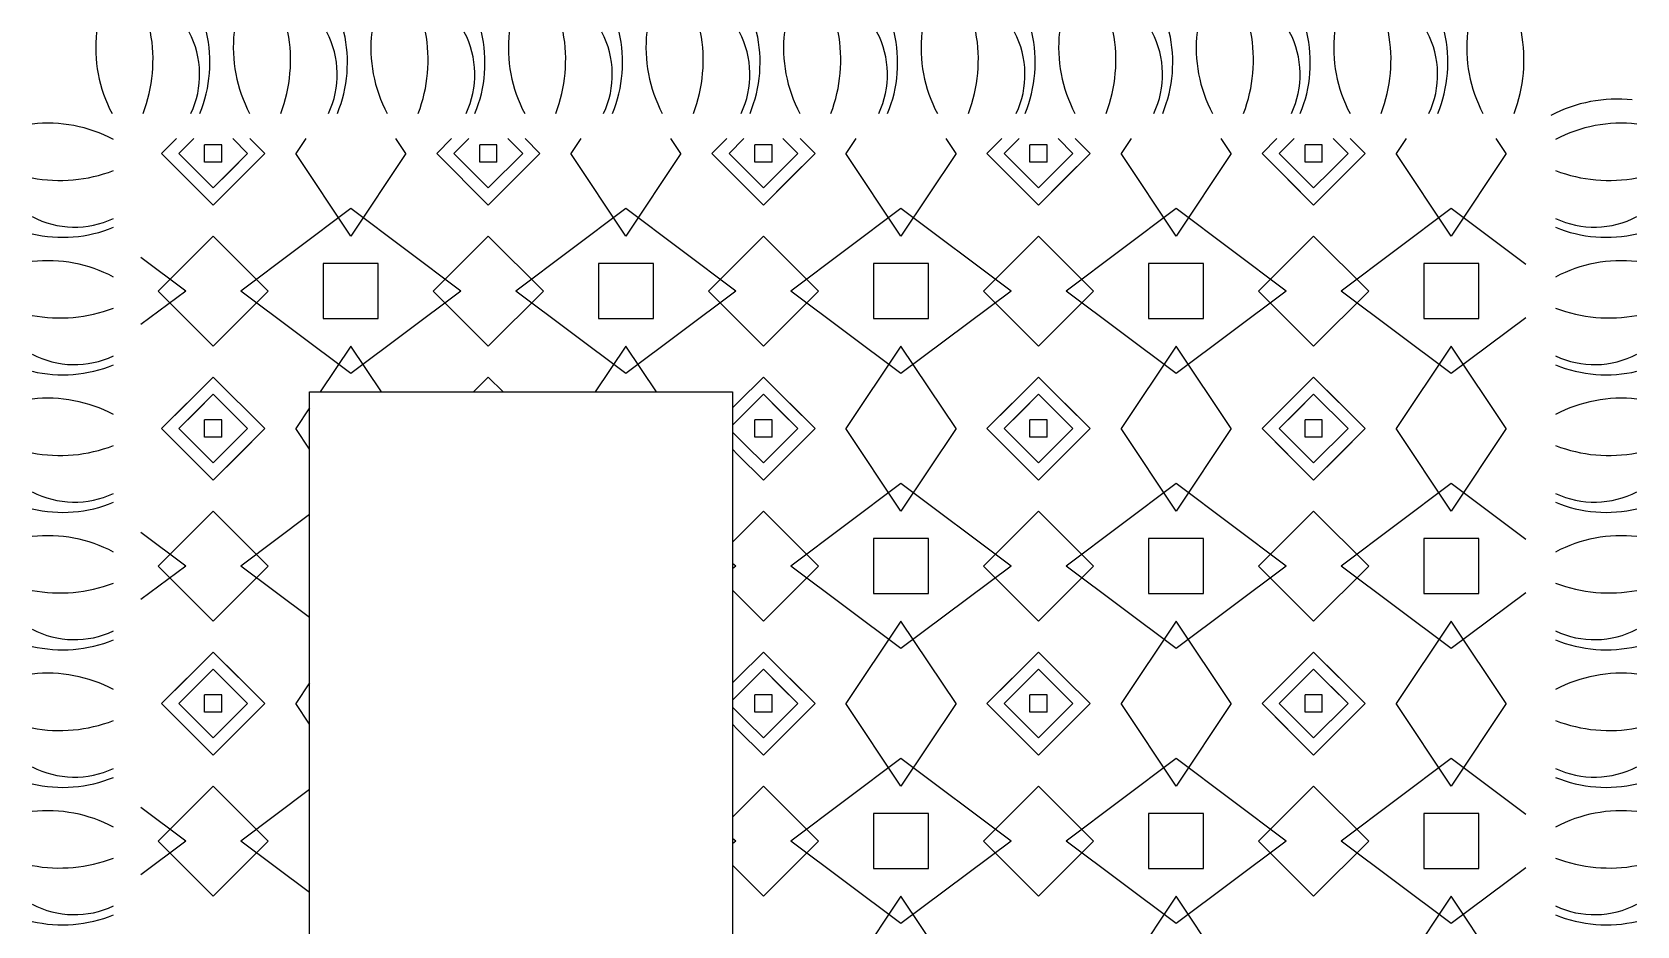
# Model space of a CAD drawing. Header units: inches. Extents: x 10.2 to 52.7, y 13.8 to 38.6.
# Drawn here: x 43.984 to 45.384, y 31.612 to 32.392 of the extents above; entities that cross this region are included whole.
import ezdxf

# ---------------------------------------------------------------- set-up
doc = ezdxf.new("R2010")
doc.units = ezdxf.units.IN
doc.header["$MEASUREMENT"] = 0
doc.layers.add('02', color=2, linetype='Continuous')

msp = doc.modelspace()

# ---------------------------------------------------------------- linework, layer by layer
at = {"layer": '02'}
for p, q in [((44.1099, 32.2993), (44.0969, 32.2863)), ((44.1249, 32.2993), (44.1119, 32.2863)), ((44.1719, 32.2863), (44.1589, 32.2993)), ((44.1719, 32.2863), (44.1589, 32.2993)), ((44.1869, 32.2863), (44.1739, 32.2993)), ((44.1869, 32.2863), (44.1739, 32.2993)), ((44.2226, 32.2993), (44.2139, 32.2863)), ((44.2226, 32.2993), (44.2139, 32.2863)), ((44.3099, 32.2863), (44.3012, 32.2993)), ((44.3099, 32.2863), (44.3012, 32.2993)), ((44.3499, 32.2993), (44.3369, 32.2863)), ((44.3499, 32.2993), (44.3369, 32.2863)), ((44.3649, 32.2993), (44.3519, 32.2863)), ((44.3649, 32.2993), (44.3519, 32.2863)), ((44.4119, 32.2863), (44.3989, 32.2993)), ((44.4119, 32.2863), (44.3989, 32.2993)), ((44.4269, 32.2863), (44.4139, 32.2993)), ((44.4269, 32.2863), (44.4139, 32.2993)), ((44.4626, 32.2993), (44.4539, 32.2863)), ((44.5499, 32.2863), (44.5412, 32.2993)), ((44.5899, 32.2993), (44.5769, 32.2863)), ((44.5899, 32.2993), (44.5769, 32.2863)), ((44.6049, 32.2993), (44.5919, 32.2863)), ((44.6049, 32.2993), (44.5919, 32.2863)), ((44.6519, 32.2863), (44.6389, 32.2993)), ((44.6519, 32.2863), (44.6389, 32.2993)), ((44.6669, 32.2863), (44.6539, 32.2993)), ((44.6669, 32.2863), (44.6539, 32.2993)), ((44.7026, 32.2993), (44.6939, 32.2863)), ((44.7899, 32.2863), (44.7812, 32.2993)), ((44.7899, 32.2863), (44.7812, 32.2993)), ((44.8299, 32.2993), (44.8169, 32.2863)), ((44.8299, 32.2993), (44.8169, 32.2863)), ((44.8449, 32.2993), (44.8319, 32.2863)), ((44.8449, 32.2993), (44.8319, 32.2863)), ((44.8919, 32.2863), (44.8789, 32.2993)), ((44.8919, 32.2863), (44.8789, 32.2993)), ((44.9069, 32.2863), (44.8939, 32.2993)), ((44.9069, 32.2863), (44.8939, 32.2993)), ((44.9426, 32.2993), (44.9339, 32.2863)), ((44.9426, 32.2993), (44.9339, 32.2863)), ((45.0299, 32.2863), (45.0212, 32.2993)), ((45.0699, 32.2993), (45.0569, 32.2863)), ((45.0849, 32.2993), (45.0719, 32.2863)), ((45.0849, 32.2993), (45.0719, 32.2863)), ((45.1319, 32.2863), (45.1189, 32.2993)), ((45.1319, 32.2863), (45.1189, 32.2993)), ((45.1469, 32.2863), (45.1339, 32.2993)), ((45.1826, 32.2993), (45.1739, 32.2863)), ((45.2699, 32.2863), (45.2612, 32.2993)), ((45.2699, 32.2863), (45.2612, 32.2993)), ((44.1419, 32.2413), (44.0969, 32.2863)), ((44.1419, 32.2413), (44.0969, 32.2863)), ((44.1419, 32.2563), (44.1119, 32.2863)), ((44.1419, 32.2563), (44.1119, 32.2863)), ((44.1494, 32.2938), (44.1344, 32.2938)), ((44.1344, 32.2788), (44.1344, 32.2938)), ((44.1719, 32.2863), (44.1419, 32.2563)), ((44.1869, 32.2863), (44.1419, 32.2413)), ((44.1494, 32.2788), (44.1494, 32.2938)), ((44.1719, 32.2863), (44.1569, 32.2713)), ((44.1869, 32.2863), (44.1644, 32.2638)), ((44.2619, 32.2143), (44.2139, 32.2863)), ((44.2619, 32.2143), (44.2139, 32.2863)), ((44.3099, 32.2863), (44.2619, 32.2143)), ((44.3099, 32.2863), (44.2619, 32.2143)), ((44.3819, 32.2413), (44.3369, 32.2863)), ((44.3819, 32.2413), (44.3369, 32.2863)), ((44.3819, 32.2563), (44.3519, 32.2863)), ((44.3819, 32.2563), (44.3519, 32.2863)), ((44.3894, 32.2938), (44.3744, 32.2938)), ((44.3744, 32.2788), (44.3744, 32.2938)), ((44.4119, 32.2863), (44.3819, 32.2563)), ((44.4269, 32.2863), (44.3819, 32.2413)), ((44.4119, 32.2863), (44.3819, 32.2563)), ((44.3894, 32.2788), (44.3894, 32.2938)), ((44.4269, 32.2863), (44.4044, 32.2638)), ((44.5019, 32.2143), (44.4539, 32.2863)), ((44.5499, 32.2863), (44.5019, 32.2143)), ((44.5499, 32.2863), (44.5019, 32.2143)), ((44.6219, 32.2413), (44.5769, 32.2863)), ((44.6219, 32.2413), (44.5769, 32.2863)), ((44.6219, 32.2563), (44.5919, 32.2863)), ((44.6219, 32.2563), (44.5919, 32.2863)), ((44.6294, 32.2938), (44.6144, 32.2938)), ((44.6144, 32.2788), (44.6144, 32.2938)), ((44.6519, 32.2863), (44.6219, 32.2563)), ((44.6669, 32.2863), (44.6219, 32.2413)), ((44.6519, 32.2863), (44.6219, 32.2563)), ((44.6294, 32.2788), (44.6294, 32.2938)), ((44.6669, 32.2863), (44.6444, 32.2638)), ((44.7419, 32.2143), (44.6939, 32.2863)), ((44.7899, 32.2863), (44.7419, 32.2143)), ((44.7899, 32.2863), (44.7419, 32.2143)), ((44.8619, 32.2413), (44.8169, 32.2863)), ((44.8619, 32.2413), (44.8169, 32.2863)), ((44.8619, 32.2563), (44.8319, 32.2863)), ((44.8619, 32.2563), (44.8319, 32.2863)), ((44.8694, 32.2938), (44.8544, 32.2938)), ((44.8544, 32.2788), (44.8544, 32.2938)), ((44.8919, 32.2863), (44.8619, 32.2563)), ((44.9069, 32.2863), (44.8619, 32.2413)), ((44.8919, 32.2863), (44.8619, 32.2563)), ((44.8694, 32.2788), (44.8694, 32.2938)), ((44.9069, 32.2863), (44.8844, 32.2638)), ((44.9819, 32.2143), (44.9339, 32.2863)), ((44.9819, 32.2143), (44.9339, 32.2863)), ((45.0299, 32.2863), (44.9819, 32.2143)), ((45.1019, 32.2413), (45.0569, 32.2863)), ((45.1019, 32.2563), (45.0719, 32.2863)), ((45.0869, 32.2713), (45.0719, 32.2863)), ((45.1094, 32.2938), (45.0944, 32.2938)), ((45.0944, 32.2788), (45.0944, 32.2938)), ((45.1469, 32.2863), (45.1019, 32.2413)), ((45.1094, 32.2788), (45.1094, 32.2938)), ((45.1319, 32.2863), (45.1169, 32.2713)), ((45.1319, 32.2863), (45.1169, 32.2713)), ((45.1469, 32.2863), (45.1244, 32.2638)), ((45.2219, 32.2143), (45.1739, 32.2863)), ((45.2219, 32.2143), (45.1739, 32.2863)), ((45.2699, 32.2863), (45.2219, 32.2143)), ((44.1494, 32.2788), (44.1344, 32.2788)), ((44.1569, 32.2713), (44.1419, 32.2563)), ((44.3894, 32.2788), (44.3744, 32.2788)), ((44.6294, 32.2788), (44.6144, 32.2788)), ((44.8694, 32.2788), (44.8544, 32.2788)), ((45.1094, 32.2788), (45.0944, 32.2788)), ((45.1169, 32.2713), (45.1019, 32.2563)), ((45.1169, 32.2713), (45.1019, 32.2563)), ((44.1644, 32.2638), (44.1419, 32.2413)), ((44.4044, 32.2638), (44.3819, 32.2413)), ((44.6444, 32.2638), (44.6219, 32.2413)), ((44.8844, 32.2638), (44.8619, 32.2413)), ((45.1019, 32.2413), (45.0794, 32.2638)), ((45.1244, 32.2638), (45.1019, 32.2413)), ((44.2619, 32.2383), (44.1659, 32.1663)), ((44.2619, 32.2383), (44.1659, 32.1663)), ((44.3579, 32.1663), (44.2619, 32.2383)), ((44.3579, 32.1663), (44.2619, 32.2383)), ((44.3579, 32.1663), (44.2619, 32.2383)), ((44.5019, 32.2383), (44.4059, 32.1663)), ((44.5979, 32.1663), (44.5019, 32.2383)), ((44.5979, 32.1663), (44.5019, 32.2383)), ((44.7419, 32.2383), (44.6459, 32.1663)), ((44.7419, 32.2383), (44.6459, 32.1663)), ((44.8379, 32.1663), (44.7419, 32.2383)), ((44.8379, 32.1663), (44.7419, 32.2383)), ((44.9819, 32.2383), (44.8859, 32.1663)), ((45.0779, 32.1663), (44.9819, 32.2383)), ((45.2219, 32.2383), (45.1259, 32.1663)), ((45.2219, 32.2383), (45.1259, 32.1663)), ((45.2869, 32.1895), (45.2219, 32.2383)), ((45.2869, 32.1895), (45.2219, 32.2383)), ((44.1419, 32.2143), (44.0939, 32.1663)), ((44.1419, 32.2143), (44.0939, 32.1663)), ((44.1899, 32.1663), (44.1419, 32.2143)), ((44.1899, 32.1663), (44.1419, 32.2143)), ((44.3819, 32.2143), (44.3339, 32.1663)), ((44.3819, 32.2143), (44.3339, 32.1663)), ((44.4299, 32.1663), (44.3819, 32.2143)), ((44.4299, 32.1663), (44.3819, 32.2143)), ((44.6219, 32.2143), (44.5739, 32.1663)), ((44.6219, 32.2143), (44.5739, 32.1663)), ((44.6699, 32.1663), (44.6219, 32.2143)), ((44.8619, 32.2143), (44.8139, 32.1663)), ((44.9099, 32.1663), (44.8619, 32.2143)), ((44.9099, 32.1663), (44.8619, 32.2143)), ((45.1019, 32.2143), (45.0539, 32.1663)), ((45.1019, 32.2143), (45.0539, 32.1663)), ((45.1499, 32.1663), (45.1019, 32.2143)), ((45.1499, 32.1663), (45.1019, 32.2143)), ((44.1179, 32.1663), (44.0789, 32.1955)), ((44.1179, 32.1663), (44.0789, 32.1955)), ((44.2859, 32.1903), (44.2379, 32.1903)), ((44.2379, 32.1903), (44.2379, 32.1423)), ((44.2859, 32.1423), (44.2859, 32.1903)), ((44.5259, 32.1903), (44.4779, 32.1903)), ((44.4779, 32.1903), (44.4779, 32.1423)), ((44.5259, 32.1423), (44.5259, 32.1903)), ((44.7659, 32.1903), (44.7179, 32.1903)), ((44.7179, 32.1903), (44.7179, 32.1423)), ((44.7659, 32.1423), (44.7659, 32.1903)), ((45.0059, 32.1903), (44.9579, 32.1903)), ((44.9579, 32.1903), (44.9579, 32.1423)), ((45.0059, 32.1423), (45.0059, 32.1903)), ((45.1979, 32.1903), (45.1979, 32.1423)), ((45.2459, 32.1903), (45.1979, 32.1903)), ((45.2459, 32.1423), (45.2459, 32.1903)), ((44.1179, 32.1663), (44.0789, 32.137)), ((44.1179, 32.1663), (44.0789, 32.137)), ((44.1419, 32.1183), (44.0939, 32.1663)), ((44.1419, 32.1183), (44.0939, 32.1663)), ((44.1899, 32.1663), (44.1419, 32.1183)), ((44.1899, 32.1663), (44.1419, 32.1183)), ((44.2619, 32.0943), (44.1659, 32.1663)), ((44.2619, 32.0943), (44.1659, 32.1663)), ((44.2619, 32.0943), (44.1659, 32.1663)), ((44.3579, 32.1663), (44.2619, 32.0943)), ((44.3579, 32.1663), (44.2619, 32.0943)), ((44.3819, 32.1183), (44.3339, 32.1663)), ((44.3819, 32.1183), (44.3339, 32.1663)), ((44.4299, 32.1663), (44.3819, 32.1183)), ((44.4299, 32.1663), (44.3819, 32.1183)), ((44.5019, 32.0943), (44.4059, 32.1663)), ((44.5979, 32.1663), (44.5019, 32.0943)), ((44.5979, 32.1663), (44.5019, 32.0943)), ((44.6219, 32.1183), (44.5739, 32.1663)), ((44.6219, 32.1183), (44.5739, 32.1663)), ((44.6699, 32.1663), (44.6219, 32.1183)), ((44.6699, 32.1663), (44.6219, 32.1183)), ((44.7419, 32.0943), (44.6459, 32.1663)), ((44.8379, 32.1663), (44.7419, 32.0943)), ((44.8379, 32.1663), (44.7419, 32.0943)), ((44.8379, 32.1663), (44.7419, 32.0943)), ((44.8619, 32.1183), (44.8139, 32.1663)), ((44.8619, 32.1183), (44.8139, 32.1663)), ((44.9099, 32.1663), (44.8619, 32.1183)), ((44.9099, 32.1663), (44.8619, 32.1183)), ((44.9819, 32.0943), (44.8859, 32.1663)), ((45.0779, 32.1663), (44.9819, 32.0943)), ((45.1019, 32.1183), (45.0539, 32.1663)), ((45.1019, 32.1183), (45.0539, 32.1663)), ((45.1499, 32.1663), (45.1019, 32.1183)), ((45.1499, 32.1663), (45.1019, 32.1183)), ((45.2219, 32.0943), (45.1259, 32.1663)), ((45.2219, 32.0943), (45.1259, 32.1663)), ((44.2379, 32.1423), (44.2859, 32.1423)), ((44.4779, 32.1423), (44.5259, 32.1423)), ((44.7179, 32.1423), (44.7659, 32.1423)), ((44.9579, 32.1423), (45.0059, 32.1423)), ((45.1979, 32.1423), (45.2459, 32.1423)), ((45.2869, 32.143), (45.2219, 32.0943)), ((44.2619, 32.1183), (44.2352, 32.0783)), ((44.2886, 32.0783), (44.2619, 32.1183)), ((44.5019, 32.1183), (44.4752, 32.0783)), ((44.5019, 32.1183), (44.4752, 32.0783)), ((44.5286, 32.0783), (44.5019, 32.1183)), ((44.5286, 32.0783), (44.5019, 32.1183)), ((44.7419, 32.1183), (44.6939, 32.0463)), ((44.7899, 32.0463), (44.7419, 32.1183)), ((44.7899, 32.0463), (44.7419, 32.1183)), ((44.9819, 32.1183), (44.9339, 32.0463)), ((44.9819, 32.1183), (44.9339, 32.0463)), ((45.0299, 32.0463), (44.9819, 32.1183)), ((45.0299, 32.0463), (44.9819, 32.1183)), ((45.2219, 32.1183), (45.1739, 32.0463)), ((45.2219, 32.1183), (45.1739, 32.0463)), ((45.2699, 32.0463), (45.2219, 32.1183)), ((45.2699, 32.0463), (45.2219, 32.1183)), ((44.1419, 32.0913), (44.0969, 32.0463)), ((44.1419, 32.0913), (44.1194, 32.0688)), ((44.1869, 32.0463), (44.1419, 32.0913)), ((44.3819, 32.0913), (44.3689, 32.0783)), ((44.3819, 32.0913), (44.3689, 32.0783)), ((44.3949, 32.0783), (44.3819, 32.0913)), ((44.6219, 32.0913), (44.5994, 32.0688)), ((44.6219, 32.0913), (44.5994, 32.0688)), ((44.6669, 32.0463), (44.6219, 32.0913)), ((44.6444, 32.0688), (44.6219, 32.0913)), ((44.8619, 32.0913), (44.8169, 32.0463)), ((44.8619, 32.0913), (44.8394, 32.0688)), ((44.9069, 32.0463), (44.8619, 32.0913)), ((44.8844, 32.0688), (44.8619, 32.0913)), ((45.1019, 32.0913), (45.0569, 32.0463)), ((45.1019, 32.0913), (45.0794, 32.0688)), ((45.1469, 32.0463), (45.1019, 32.0913)), ((45.1244, 32.0688), (45.1019, 32.0913)), ((44.1419, 32.0763), (44.1119, 32.0463)), ((44.1419, 32.0763), (44.1269, 32.0613)), ((44.1719, 32.0463), (44.1419, 32.0763)), ((44.1719, 32.0463), (44.1419, 32.0763)), ((44.6219, 32.0763), (44.6069, 32.0613)), ((44.6519, 32.0463), (44.6219, 32.0763)), ((44.6369, 32.0613), (44.6219, 32.0763)), ((44.8619, 32.0763), (44.8319, 32.0463)), ((44.8619, 32.0763), (44.8469, 32.0613)), ((44.8919, 32.0463), (44.8619, 32.0763)), ((44.8919, 32.0463), (44.8619, 32.0763)), ((45.1019, 32.0763), (45.0719, 32.0463)), ((45.1019, 32.0763), (45.0869, 32.0613)), ((45.1319, 32.0463), (45.1019, 32.0763)), ((45.1319, 32.0463), (45.1019, 32.0763)), ((44.1194, 32.0688), (44.0969, 32.0463)), ((44.1269, 32.0613), (44.1119, 32.0463)), ((44.1869, 32.0463), (44.1644, 32.0688)), ((44.2259, 32.0643), (44.2139, 32.0463)), ((44.2259, 32.0643), (44.2139, 32.0463)), ((44.5994, 32.0688), (44.5949, 32.0643)), ((44.6069, 32.0613), (44.5949, 32.0493)), ((44.6069, 32.0613), (44.5949, 32.0493)), ((44.6519, 32.0463), (44.6369, 32.0613)), ((44.6669, 32.0463), (44.6444, 32.0688)), ((44.8394, 32.0688), (44.8169, 32.0463)), ((44.8469, 32.0613), (44.8319, 32.0463)), ((44.9069, 32.0463), (44.8844, 32.0688)), ((45.0794, 32.0688), (45.0569, 32.0463)), ((45.0869, 32.0613), (45.0719, 32.0463)), ((45.1469, 32.0463), (45.1244, 32.0688)), ((44.1194, 32.0238), (44.0969, 32.0463)), ((44.1419, 32.0013), (44.0969, 32.0463)), ((44.1419, 32.0163), (44.1119, 32.0463)), ((44.1419, 32.0163), (44.1119, 32.0463)), ((44.1494, 32.0538), (44.1344, 32.0538)), ((44.1344, 32.0388), (44.1344, 32.0538)), ((44.1719, 32.0463), (44.1419, 32.0163)), ((44.1869, 32.0463), (44.1419, 32.0013)), ((44.1719, 32.0463), (44.1419, 32.0163)), ((44.1494, 32.0388), (44.1494, 32.0538)), ((44.1869, 32.0463), (44.1644, 32.0238)), ((44.2259, 32.0283), (44.2139, 32.0463)), ((44.2259, 32.0283), (44.2139, 32.0463)), ((44.6294, 32.0538), (44.6144, 32.0538)), ((44.6144, 32.0388), (44.6144, 32.0538)), ((44.6669, 32.0463), (44.6219, 32.0013)), ((44.6519, 32.0463), (44.6219, 32.0163)), ((44.6294, 32.0388), (44.6294, 32.0538)), ((44.6519, 32.0463), (44.6369, 32.0313)), ((44.6669, 32.0463), (44.6444, 32.0238)), ((44.7419, 31.9743), (44.6939, 32.0463)), ((44.7899, 32.0463), (44.7419, 31.9743)), ((44.7899, 32.0463), (44.7419, 31.9743)), ((44.8394, 32.0238), (44.8169, 32.0463)), ((44.8394, 32.0238), (44.8169, 32.0463)), ((44.8619, 32.0163), (44.8319, 32.0463)), ((44.8694, 32.0538), (44.8544, 32.0538)), ((44.8544, 32.0388), (44.8544, 32.0538)), ((44.8919, 32.0463), (44.8619, 32.0163)), ((44.9069, 32.0463), (44.8619, 32.0013)), ((44.8919, 32.0463), (44.8619, 32.0163)), ((44.8694, 32.0388), (44.8694, 32.0538)), ((44.9069, 32.0463), (44.8844, 32.0238)), ((44.9819, 31.9743), (44.9339, 32.0463)), ((45.0299, 32.0463), (44.9819, 31.9743)), ((45.0299, 32.0463), (44.9819, 31.9743)), ((45.0794, 32.0238), (45.0569, 32.0463)), ((45.1019, 32.0013), (45.0569, 32.0463)), ((45.1019, 32.0163), (45.0719, 32.0463)), ((45.1019, 32.0163), (45.0719, 32.0463)), ((45.1094, 32.0538), (45.0944, 32.0538)), ((45.0944, 32.0388), (45.0944, 32.0538)), ((45.1319, 32.0463), (45.1019, 32.0163)), ((45.1469, 32.0463), (45.1019, 32.0013)), ((45.1319, 32.0463), (45.1019, 32.0163)), ((45.1094, 32.0388), (45.1094, 32.0538)), ((45.1469, 32.0463), (45.1244, 32.0238)), ((45.2219, 31.9743), (45.1739, 32.0463)), ((45.2219, 31.9743), (45.1739, 32.0463)), ((45.2699, 32.0463), (45.2219, 31.9743)), ((45.2699, 32.0463), (45.2219, 31.9743)), ((44.1494, 32.0388), (44.1344, 32.0388)), ((44.6069, 32.0313), (44.5949, 32.0433)), ((44.6069, 32.0313), (44.5949, 32.0433)), ((44.6294, 32.0388), (44.6144, 32.0388)), ((44.8694, 32.0388), (44.8544, 32.0388)), ((45.1094, 32.0388), (45.0944, 32.0388)), ((44.1419, 32.0013), (44.1194, 32.0238)), ((44.1644, 32.0238), (44.1419, 32.0013)), ((44.5994, 32.0238), (44.5949, 32.0283)), ((44.5994, 32.0238), (44.5949, 32.0283)), ((44.6219, 32.0013), (44.5994, 32.0238)), ((44.6219, 32.0013), (44.5994, 32.0238)), ((44.6219, 32.0163), (44.6069, 32.0313)), ((44.6444, 32.0238), (44.6219, 32.0013)), ((44.8619, 32.0013), (44.8394, 32.0238)), ((44.8844, 32.0238), (44.8619, 32.0013)), ((45.1019, 32.0013), (45.0794, 32.0238)), ((45.1244, 32.0238), (45.1019, 32.0013)), ((44.7419, 31.9983), (44.6459, 31.9263)), ((44.8379, 31.9263), (44.7419, 31.9983)), ((44.8379, 31.9263), (44.7419, 31.9983)), ((44.9819, 31.9983), (44.8859, 31.9263)), ((44.9819, 31.9983), (44.8859, 31.9263)), ((45.0779, 31.9263), (44.9819, 31.9983)), ((45.2219, 31.9983), (45.1259, 31.9263)), ((45.2219, 31.9983), (45.1259, 31.9263)), ((45.2869, 31.9495), (45.2219, 31.9983)), ((44.1419, 31.9743), (44.0939, 31.9263)), ((44.1419, 31.9743), (44.0939, 31.9263)), ((44.1899, 31.9263), (44.1419, 31.9743)), ((44.2259, 31.9713), (44.1659, 31.9263)), ((44.2259, 31.9713), (44.1659, 31.9263)), ((44.6219, 31.9743), (44.5949, 31.9473)), ((44.6219, 31.9743), (44.5949, 31.9473)), ((44.6699, 31.9263), (44.6219, 31.9743)), ((44.6699, 31.9263), (44.6219, 31.9743)), ((44.8619, 31.9743), (44.8139, 31.9263)), ((44.8619, 31.9743), (44.8139, 31.9263)), ((44.9099, 31.9263), (44.8619, 31.9743)), ((44.9099, 31.9263), (44.8619, 31.9743)), ((45.1019, 31.9743), (45.0539, 31.9263)), ((45.1019, 31.9743), (45.0539, 31.9263)), ((45.1499, 31.9263), (45.1019, 31.9743)), ((44.1179, 31.9263), (44.0789, 31.9555)), ((44.7659, 31.9503), (44.7179, 31.9503)), ((44.7179, 31.9503), (44.7179, 31.9023)), ((44.7659, 31.9023), (44.7659, 31.9503)), ((45.0059, 31.9503), (44.9579, 31.9503)), ((44.9579, 31.9503), (44.9579, 31.9023)), ((45.0059, 31.9023), (45.0059, 31.9503)), ((45.1979, 31.9503), (45.1979, 31.9023)), ((45.2459, 31.9503), (45.1979, 31.9503)), ((45.2459, 31.9023), (45.2459, 31.9503)), ((44.1179, 31.9263), (44.0789, 31.897)), ((44.1419, 31.8783), (44.0939, 31.9263)), ((44.1899, 31.9263), (44.1419, 31.8783)), ((44.2259, 31.8813), (44.1659, 31.9263)), ((44.2259, 31.8813), (44.1659, 31.9263)), ((44.5979, 31.9263), (44.5949, 31.9285)), ((44.5979, 31.9263), (44.5949, 31.924)), ((44.6699, 31.9263), (44.6219, 31.8783)), ((44.6699, 31.9263), (44.6219, 31.8783)), ((44.7419, 31.8543), (44.6459, 31.9263)), ((44.8379, 31.9263), (44.7419, 31.8543)), ((44.8619, 31.8783), (44.8139, 31.9263)), ((44.8619, 31.8783), (44.8139, 31.9263)), ((44.9099, 31.9263), (44.8619, 31.8783)), ((44.9099, 31.9263), (44.8619, 31.8783)), ((44.9819, 31.8543), (44.8859, 31.9263)), ((45.0779, 31.9263), (44.9819, 31.8543)), ((45.0779, 31.9263), (44.9819, 31.8543)), ((45.1019, 31.8783), (45.0539, 31.9263)), ((45.1499, 31.9263), (45.1019, 31.8783)), ((45.1499, 31.9263), (45.1019, 31.8783)), ((45.2219, 31.8543), (45.1259, 31.9263)), ((44.6219, 31.8783), (44.5949, 31.9053)), ((44.7179, 31.9023), (44.7659, 31.9023)), ((44.9579, 31.9023), (45.0059, 31.9023)), ((45.1979, 31.9023), (45.2459, 31.9023)), ((45.2869, 31.903), (45.2219, 31.8543)), ((44.7419, 31.8783), (44.6939, 31.8063)), ((44.7419, 31.8783), (44.6939, 31.8063)), ((44.7899, 31.8063), (44.7419, 31.8783)), ((44.7899, 31.8063), (44.7419, 31.8783)), ((44.9819, 31.8783), (44.9339, 31.8063)), ((44.9819, 31.8783), (44.9339, 31.8063)), ((45.0299, 31.8063), (44.9819, 31.8783)), ((45.0299, 31.8063), (44.9819, 31.8783)), ((45.2219, 31.8783), (45.1739, 31.8063)), ((45.2219, 31.8783), (45.1739, 31.8063)), ((45.2699, 31.8063), (45.2219, 31.8783)), ((44.1419, 31.8513), (44.0969, 31.8063)), ((44.1419, 31.8513), (44.1194, 31.8288)), ((44.1869, 31.8063), (44.1419, 31.8513)), ((44.1644, 31.8288), (44.1419, 31.8513)), ((44.6219, 31.8513), (44.5994, 31.8288)), ((44.6219, 31.8513), (44.5994, 31.8288)), ((44.6669, 31.8063), (44.6219, 31.8513)), ((44.6444, 31.8288), (44.6219, 31.8513)), ((44.8619, 31.8513), (44.8169, 31.8063)), ((44.8619, 31.8513), (44.8394, 31.8288)), ((44.8844, 31.8288), (44.8619, 31.8513)), ((45.1019, 31.8513), (45.0569, 31.8063)), ((45.1019, 31.8513), (45.0794, 31.8288)), ((45.1469, 31.8063), (45.1019, 31.8513)), ((45.1244, 31.8288), (45.1019, 31.8513)), ((44.1419, 31.8363), (44.1119, 31.8063)), ((44.1419, 31.8363), (44.1119, 31.8063)), ((44.1569, 31.8213), (44.1419, 31.8363)), ((44.1719, 31.8063), (44.1419, 31.8363)), ((44.6219, 31.8363), (44.6069, 31.8213)), ((44.6219, 31.8363), (44.6069, 31.8213)), ((44.6369, 31.8213), (44.6219, 31.8363)), ((44.6519, 31.8063), (44.6219, 31.8363)), ((44.8619, 31.8363), (44.8319, 31.8063)), ((44.8619, 31.8363), (44.8319, 31.8063)), ((44.8769, 31.8213), (44.8619, 31.8363)), ((44.8919, 31.8063), (44.8619, 31.8363)), ((45.1019, 31.8363), (45.0719, 31.8063)), ((45.1019, 31.8363), (45.0719, 31.8063)), ((45.1169, 31.8213), (45.1019, 31.8363)), ((45.1319, 31.8063), (45.1019, 31.8363)), ((44.1194, 31.8288), (44.0969, 31.8063)), ((44.1869, 31.8063), (44.1644, 31.8288)), ((44.2259, 31.8243), (44.2139, 31.8063)), ((44.5994, 31.8288), (44.5949, 31.8243)), ((44.5994, 31.8288), (44.5949, 31.8243)), ((44.6669, 31.8063), (44.6444, 31.8288)), ((44.8394, 31.8288), (44.8169, 31.8063)), ((44.9069, 31.8063), (44.8844, 31.8288)), ((44.9069, 31.8063), (44.8844, 31.8288)), ((45.0794, 31.8288), (45.0569, 31.8063)), ((45.1469, 31.8063), (45.1244, 31.8288)), ((44.1494, 31.8138), (44.1344, 31.8138)), ((44.1344, 31.7988), (44.1344, 31.8138)), ((44.1494, 31.7988), (44.1494, 31.8138)), ((44.1719, 31.8063), (44.1569, 31.8213)), ((44.6069, 31.8213), (44.5949, 31.8093)), ((44.6069, 31.8213), (44.5949, 31.8093)), ((44.6294, 31.8138), (44.6144, 31.8138)), ((44.6144, 31.7988), (44.6144, 31.8138)), ((44.6294, 31.7988), (44.6294, 31.8138)), ((44.6519, 31.8063), (44.6369, 31.8213)), ((44.8694, 31.8138), (44.8544, 31.8138)), ((44.8544, 31.7988), (44.8544, 31.8138)), ((44.8694, 31.7988), (44.8694, 31.8138)), ((44.8919, 31.8063), (44.8769, 31.8213)), ((45.1094, 31.8138), (45.0944, 31.8138)), ((45.0944, 31.7988), (45.0944, 31.8138)), ((45.1094, 31.7988), (45.1094, 31.8138)), ((45.1319, 31.8063), (45.1169, 31.8213)), ((44.1419, 31.7613), (44.0969, 31.8063)), ((44.1194, 31.7838), (44.0969, 31.8063)), ((44.1419, 31.7763), (44.1119, 31.8063)), ((44.1269, 31.7913), (44.1119, 31.8063)), ((44.1494, 31.7988), (44.1344, 31.7988)), ((44.1719, 31.8063), (44.1419, 31.7763)), ((44.1869, 31.8063), (44.1419, 31.7613)), ((44.1719, 31.8063), (44.1419, 31.7763)), ((44.1869, 31.8063), (44.1419, 31.7613)), ((44.2259, 31.7883), (44.2139, 31.8063)), ((44.2259, 31.7883), (44.2139, 31.8063)), ((44.6069, 31.7913), (44.5949, 31.8033)), ((44.6069, 31.7913), (44.5949, 31.8033)), ((44.6294, 31.7988), (44.6144, 31.7988)), ((44.6519, 31.8063), (44.6219, 31.7763)), ((44.6669, 31.8063), (44.6219, 31.7613)), ((44.6519, 31.8063), (44.6219, 31.7763)), ((44.6669, 31.8063), (44.6219, 31.7613)), ((44.7419, 31.7343), (44.6939, 31.8063)), ((44.7899, 31.8063), (44.7419, 31.7343)), ((44.7899, 31.8063), (44.7419, 31.7343)), ((44.8394, 31.7838), (44.8169, 31.8063)), ((44.8619, 31.7613), (44.8169, 31.8063)), ((44.8619, 31.7763), (44.8319, 31.8063)), ((44.8619, 31.7763), (44.8319, 31.8063)), ((44.8694, 31.7988), (44.8544, 31.7988)), ((44.8919, 31.8063), (44.8619, 31.7763)), ((44.9069, 31.8063), (44.8619, 31.7613)), ((44.9819, 31.7343), (44.9339, 31.8063)), ((44.9819, 31.7343), (44.9339, 31.8063)), ((45.0299, 31.8063), (44.9819, 31.7343)), ((45.0299, 31.8063), (44.9819, 31.7343)), ((45.0794, 31.7838), (45.0569, 31.8063)), ((45.1019, 31.7613), (45.0569, 31.8063)), ((45.1019, 31.7763), (45.0719, 31.8063)), ((45.1019, 31.7763), (45.0719, 31.8063)), ((45.1094, 31.7988), (45.0944, 31.7988)), ((45.1469, 31.8063), (45.1019, 31.7613)), ((45.1319, 31.8063), (45.1019, 31.7763)), ((45.1469, 31.8063), (45.1019, 31.7613)), ((45.1319, 31.8063), (45.1169, 31.7913)), ((45.2219, 31.7343), (45.1739, 31.8063)), ((45.2219, 31.7343), (45.1739, 31.8063)), ((45.2699, 31.8063), (45.2219, 31.7343)), ((45.2699, 31.8063), (45.2219, 31.7343)), ((44.1419, 31.7613), (44.1194, 31.7838)), ((44.1419, 31.7763), (44.1269, 31.7913)), ((44.5994, 31.7838), (44.5949, 31.7883)), ((44.5994, 31.7838), (44.5949, 31.7883)), ((44.6219, 31.7613), (44.5994, 31.7838)), ((44.6219, 31.7613), (44.5994, 31.7838)), ((44.6219, 31.7763), (44.6069, 31.7913)), ((44.6219, 31.7763), (44.6069, 31.7913)), ((44.8619, 31.7613), (44.8394, 31.7838)), ((44.8844, 31.7838), (44.8619, 31.7613)), ((45.1019, 31.7613), (45.0794, 31.7838)), ((44.7419, 31.7583), (44.6459, 31.6863)), ((44.8379, 31.6863), (44.7419, 31.7583)), ((44.8379, 31.6863), (44.7419, 31.7583)), ((44.9819, 31.7583), (44.8859, 31.6863)), ((45.0779, 31.6863), (44.9819, 31.7583)), ((45.2219, 31.7583), (45.1259, 31.6863)), ((45.2219, 31.7583), (45.1259, 31.6863)), ((45.2869, 31.7095), (45.2219, 31.7583)), ((45.2869, 31.7095), (45.2219, 31.7583)), ((44.1419, 31.7343), (44.0939, 31.6863)), ((44.1419, 31.7343), (44.0939, 31.6863)), ((44.1899, 31.6863), (44.1419, 31.7343)), ((44.1899, 31.6863), (44.1419, 31.7343)), ((44.2259, 31.7313), (44.1659, 31.6863)), ((44.2259, 31.7313), (44.1659, 31.6863)), ((44.6219, 31.7343), (44.5949, 31.7073)), ((44.6219, 31.7343), (44.5949, 31.7073)), ((44.6699, 31.6863), (44.6219, 31.7343)), ((44.6699, 31.6863), (44.6219, 31.7343)), ((44.8619, 31.7343), (44.8139, 31.6863)), ((44.8619, 31.7343), (44.8139, 31.6863)), ((44.9099, 31.6863), (44.8619, 31.7343)), ((44.9099, 31.6863), (44.8619, 31.7343)), ((45.1019, 31.7343), (45.0539, 31.6863)), ((45.1019, 31.7343), (45.0539, 31.6863)), ((45.1499, 31.6863), (45.1019, 31.7343)), ((45.1499, 31.6863), (45.1019, 31.7343)), ((44.1179, 31.6863), (44.0789, 31.7155)), ((44.7659, 31.7103), (44.7179, 31.7103)), ((44.7179, 31.7103), (44.7179, 31.6623)), ((44.7659, 31.6623), (44.7659, 31.7103)), ((45.0059, 31.7103), (44.9579, 31.7103)), ((44.9579, 31.7103), (44.9579, 31.6623)), ((45.0059, 31.6623), (45.0059, 31.7103)), ((45.1979, 31.7103), (45.1979, 31.6623)), ((45.2459, 31.7103), (45.1979, 31.7103)), ((45.2459, 31.6623), (45.2459, 31.7103)), ((44.1179, 31.6863), (44.0789, 31.657)), ((44.1179, 31.6863), (44.0789, 31.657)), ((44.1419, 31.6383), (44.0939, 31.6863)), ((44.1419, 31.6383), (44.0939, 31.6863)), ((44.1899, 31.6863), (44.1419, 31.6383)), ((44.1899, 31.6863), (44.1419, 31.6383)), ((44.2259, 31.6413), (44.1659, 31.6863)), ((44.2259, 31.6413), (44.1659, 31.6863)), ((44.5979, 31.6863), (44.5949, 31.6885)), ((44.5979, 31.6863), (44.5949, 31.6885)), ((44.5979, 31.6863), (44.5949, 31.684)), ((44.5979, 31.6863), (44.5949, 31.684)), ((44.6699, 31.6863), (44.6219, 31.6383)), ((44.6699, 31.6863), (44.6219, 31.6383)), ((44.7419, 31.6143), (44.6459, 31.6863)), ((44.8379, 31.6863), (44.7419, 31.6143)), ((44.8619, 31.6383), (44.8139, 31.6863)), ((44.9099, 31.6863), (44.8619, 31.6383)), ((44.9099, 31.6863), (44.8619, 31.6383)), ((44.9819, 31.6143), (44.8859, 31.6863)), ((45.0779, 31.6863), (44.9819, 31.6143)), ((45.1019, 31.6383), (45.0539, 31.6863)), ((45.1019, 31.6383), (45.0539, 31.6863)), ((45.1499, 31.6863), (45.1019, 31.6383)), ((45.1499, 31.6863), (45.1019, 31.6383)), ((45.2219, 31.6143), (45.1259, 31.6863)), ((44.6219, 31.6383), (44.5949, 31.6653)), ((44.6219, 31.6383), (44.5949, 31.6653)), ((44.7179, 31.6623), (44.7659, 31.6623)), ((44.9579, 31.6623), (45.0059, 31.6623)), ((45.1979, 31.6623), (45.2459, 31.6623)), ((45.2869, 31.663), (45.2219, 31.6143)), ((45.2869, 31.663), (45.2219, 31.6143)), ((44.7419, 31.6383), (44.6939, 31.5663)), ((44.7899, 31.5663), (44.7419, 31.6383)), ((44.7899, 31.5663), (44.7419, 31.6383)), ((44.9819, 31.6383), (44.9339, 31.5663)), ((44.9819, 31.6383), (44.9339, 31.5663)), ((45.0299, 31.5663), (44.9819, 31.6383)), ((45.2219, 31.6383), (45.1739, 31.5663)), ((45.2219, 31.6383), (45.1739, 31.5663)), ((45.2699, 31.5663), (45.2219, 31.6383))]:
    msp.add_line(p, q, dxfattribs=at)
msp.add_lwpolyline([(44.5949, 31.1633), (44.2259, 31.1633), (44.2259, 32.0783), (44.5949, 32.0783)], close=True, dxfattribs=at)
for centre, radius, start, end in [((44.1627, 32.3788), 0.1233, 173.7129, 207.8033), ((43.9585, 32.3681), 0.1309, 339.0637, 10.6695), ((44.0506, 32.3553), 0.0795, 334.6819, 27.7346), ((44.0217, 32.3657), 0.1173, 337.7512, 13.1131), ((44.2827, 32.3788), 0.1233, 173.7129, 207.8033), ((44.0785, 32.3681), 0.1309, 339.0637, 10.6695), ((44.1706, 32.3553), 0.0795, 334.6819, 27.7346), ((44.1417, 32.3657), 0.1173, 337.7512, 13.1131), ((44.4027, 32.3788), 0.1233, 173.7129, 207.8033), ((44.1985, 32.3681), 0.1309, 339.0637, 10.6695), ((44.2906, 32.3553), 0.0795, 334.6819, 27.7346), ((44.2617, 32.3657), 0.1173, 337.7512, 13.1131), ((44.5227, 32.3788), 0.1233, 173.7129, 207.8033), ((44.3185, 32.3681), 0.1309, 339.0637, 10.6695), ((44.4106, 32.3553), 0.0795, 334.6819, 27.7346), ((44.3817, 32.3657), 0.1173, 337.7512, 13.1131), ((44.6427, 32.3788), 0.1233, 173.7129, 207.8033), ((44.4385, 32.3681), 0.1309, 339.0637, 10.6695), ((44.5306, 32.3553), 0.0795, 334.6819, 27.7346), ((44.5017, 32.3657), 0.1173, 337.7512, 13.1131), ((44.7627, 32.3788), 0.1233, 173.7129, 207.8033), ((44.5585, 32.3681), 0.1309, 339.0637, 10.6695), ((44.6506, 32.3553), 0.0795, 334.6819, 27.7346), ((44.6217, 32.3657), 0.1173, 337.7512, 13.1131), ((44.8827, 32.3788), 0.1233, 173.7129, 207.8033), ((44.6785, 32.3681), 0.1309, 339.0637, 10.6695), ((44.7706, 32.3553), 0.0795, 334.6819, 27.7346), ((44.7417, 32.3657), 0.1173, 337.7512, 13.1131), ((45.0027, 32.3788), 0.1233, 173.7129, 207.8033), ((44.7985, 32.3681), 0.1309, 339.0637, 10.6695), ((44.8906, 32.3553), 0.0795, 334.6819, 27.7346), ((44.8617, 32.3657), 0.1173, 337.7512, 13.1131), ((45.1227, 32.3788), 0.1233, 173.7129, 207.8033), ((44.9185, 32.3681), 0.1309, 339.0637, 10.6695), ((45.0106, 32.3553), 0.0795, 334.6819, 27.7346), ((44.9817, 32.3657), 0.1173, 337.7512, 13.1131), ((45.2427, 32.3788), 0.1233, 173.7129, 207.8033), ((45.0385, 32.3681), 0.1309, 339.0637, 10.6695), ((45.1306, 32.3553), 0.0795, 334.6819, 27.7346), ((45.1017, 32.3657), 0.1173, 337.7512, 13.1131), ((45.3587, 32.3788), 0.1233, 173.7129, 207.8033), ((45.1545, 32.3681), 0.1309, 339.0637, 10.6695), ((45.3664, 32.2105), 0.1233, 83.7129, 117.8033), ((43.9974, 32.1895), 0.1233, 62.1967, 96.2871), ((45.3704, 32.1895), 0.1233, 83.7129, 117.8033), ((44.0081, 32.3937), 0.1309, 259.3305, 290.9363), ((45.3597, 32.3937), 0.1309, 249.0637, 280.6695), ((44.0209, 32.3016), 0.0795, 242.2654, 295.3181), ((45.3469, 32.3016), 0.0795, 244.6819, 297.7346), ((44.0105, 32.3305), 0.1173, 256.8869, 292.2488), ((45.3573, 32.3305), 0.1173, 247.7512, 283.1131), ((43.9974, 32.0695), 0.1233, 62.1967, 96.2871), ((45.3704, 32.0695), 0.1233, 83.7129, 117.8033), ((44.0081, 32.2737), 0.1309, 259.3305, 290.9363), ((45.3597, 32.2737), 0.1309, 249.0637, 280.6695), ((44.0209, 32.1816), 0.0795, 242.2654, 295.3181), ((44.0105, 32.2105), 0.1173, 256.8869, 292.2488), ((45.3469, 32.1816), 0.0795, 244.6819, 297.7346), ((45.3573, 32.2105), 0.1173, 247.7512, 283.1131), ((43.9974, 31.9495), 0.1233, 62.1967, 96.2871), ((45.3704, 31.9495), 0.1233, 83.7129, 117.8033), ((44.0081, 32.1537), 0.1309, 259.3305, 290.9363), ((45.3597, 32.1537), 0.1309, 249.0637, 280.6695), ((44.0209, 32.0616), 0.0795, 242.2654, 295.3181), ((45.3469, 32.0616), 0.0795, 244.6819, 297.7346), ((44.0105, 32.0905), 0.1173, 256.8869, 292.2488), ((45.3573, 32.0905), 0.1173, 247.7512, 283.1131), ((43.9974, 31.8295), 0.1233, 62.1967, 96.2871), ((45.3704, 31.8295), 0.1233, 83.7129, 117.8033), ((44.0081, 32.0337), 0.1309, 259.3305, 290.9363), ((45.3597, 32.0337), 0.1309, 249.0637, 280.6695), ((44.0209, 31.9416), 0.0795, 242.2654, 295.3181), ((45.3469, 31.9416), 0.0795, 244.6819, 297.7346), ((44.0105, 31.9705), 0.1173, 256.8869, 292.2488), ((45.3573, 31.9705), 0.1173, 247.7512, 283.1131), ((43.9974, 31.7095), 0.1233, 62.1967, 96.2871), ((45.3704, 31.7095), 0.1233, 83.7129, 117.8033), ((44.0081, 31.9137), 0.1309, 259.3305, 290.9363), ((45.3597, 31.9137), 0.1309, 249.0637, 280.6695), ((44.0209, 31.8216), 0.0795, 242.2654, 295.3181), ((44.0105, 31.8505), 0.1173, 256.8869, 292.2488), ((45.3469, 31.8216), 0.0795, 244.6819, 297.7346), ((45.3573, 31.8505), 0.1173, 247.7512, 283.1131), ((43.9974, 31.5895), 0.1233, 62.1967, 96.2871), ((45.3704, 31.5895), 0.1233, 83.7129, 117.8033), ((44.0081, 31.7937), 0.1309, 259.3305, 290.9363), ((45.3597, 31.7937), 0.1309, 249.0637, 280.6695), ((44.0209, 31.7016), 0.0795, 242.2654, 295.3181), ((45.3469, 31.7016), 0.0795, 244.6819, 297.7346), ((44.0105, 31.7305), 0.1173, 256.8869, 292.2488), ((45.3573, 31.7305), 0.1173, 247.7512, 283.1131)]:
    msp.add_arc(centre, radius, start, end, dxfattribs=at)

doc.saveas('drawing.dxf')
